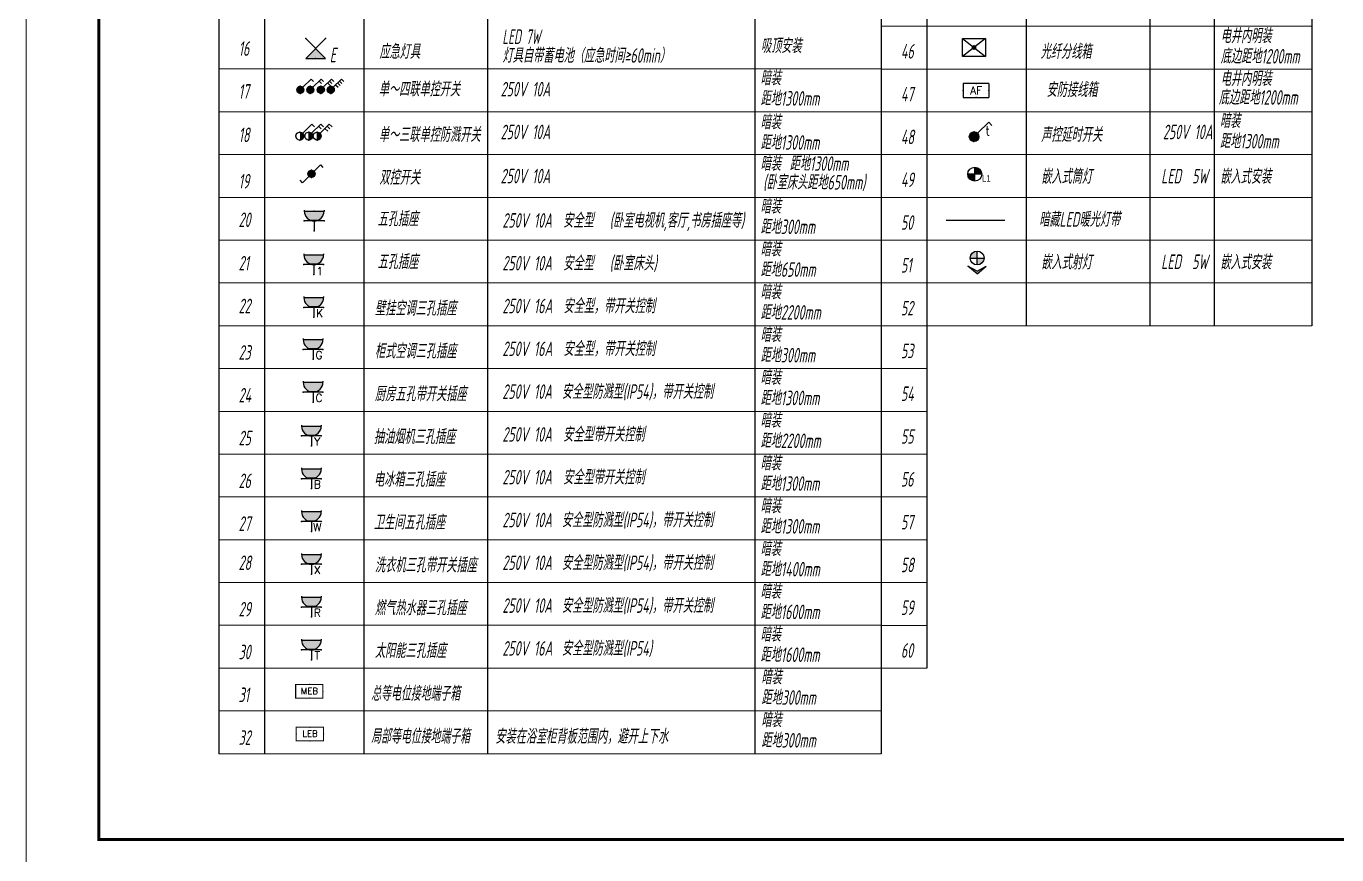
# Model space of a CAD drawing. Extents: x 3443499 to 7125205, y -1700016 to -264854.
# Drawn here: x 3507807 to 3552892, y -818195 to -789681 of the extents above; entities that cross this region are included whole.
import ezdxf
from ezdxf.enums import TextEntityAlignment as Align

# ---------------------------------------------------------------- set-up
doc = ezdxf.new("R2010")
doc.units = 0
doc.header["$LTSCALE"] = 1000
doc.header["$MEASUREMENT"] = 0
doc.layers.get('0').update_dxf_attribs({"linetype": 'CONTINUOUS'})
for name, color, linetype in [('A-标注', 1, 'CONTINUOUS'), ('E-天花灯具', 92, 'CONTINUOUS'), ('EQUIP-插座', 3, 'CONTINUOUS'), ('EQUIP-照明', 3, 'CONTINUOUS'), ('EQUIP-电视', 3, 'CONTINUOUS'), ('EQUIP-通讯', 3, 'CONTINUOUS'), ('T-通用', 7, 'CONTINUOUS'), ('TEL_TEXT', 7, 'CONTINUOUS'), ('TK', 252, 'CONTINUOUS')]:
    doc.layers.add(name, color=color, linetype=linetype)
for name, color, linetype, lineweight in [('DIM', 3, 'CONTINUOUS', 20), ('EQUIP-消防', 3, 'CONTINUOUS', 20), ('图框', 147, 'CONTINUOUS', 20)]:
    doc.layers.add(name, color=color, linetype=linetype, lineweight=lineweight)
doc.styles.add('_TEL_DIM', font='SIMPLEX', dxfattribs={"width": 0.8, "height": 3.5, "bigfont": 'HZTXT'})
doc.styles.add('HZTXT', font='gbeitc.shx', dxfattribs={"width": 0.8, "height": 400, "bigfont": 'hztxt.shx'})
doc.styles.get("Standard").update_dxf_attribs({"font": 'gbenor.shx', "bigfont": 'gbcbig.shx'})
doc.styles.add('黑体', font='simhei.ttf')
doc.linetypes.add('LED', pattern='A,0.5,-0.2,["LED",Standard,S=0.2,R=0,X=-0.2,Y=-0.1],-0.2', length=0.9)

# ---------------------------------------------------------------- blocks, each defined once
blk = doc.blocks.new('CNS-FXX')
blk.add_lwpolyline([(0, -307), (0, 307), (782, 307), (782, -307)], close=True)
at = {"layer": 'T-通用', "linetype": 'Continuous'}
for p, q in [((782, 307), (0, -307)), ((0, 307), (782, -307))]:
    blk.add_line(p, q, dxfattribs=at)
at = {"layer": 'T-通用', "linetype": 'Continuous', "const_width": 79.4}
blk.add_lwpolyline([(351, 0, 1), (431, 0, 1)], format="xyb", close=True, dxfattribs=at)
blk = doc.blocks.new('$equip$00001962')
for p, q in [((0.147, 0.356), (0.625, 0.833)), ((0.625, 0.833), (0.766, 0.692))]:
    blk.add_line(p, q)
blk.add_circle((0, 0.208), 0.208)
for p in [(-0.208, 0.208), (0, 0.417), (0, 0), (0.208, 0.208)]:
    blk.add_point(p)
for points in [[(-0.18, 0.313), (0.18, 0.313), (-0.208, 0.208), (0.208, 0.208)], [(-0.18, 0.104), (0.18, 0.104), (-0.208, 0.208), (0.208, 0.208)], [(-0.104, 0.389), (0.104, 0.389), (-0.18, 0.313), (0.18, 0.313)], [(-0.104, 0.028), (0.104, 0.028), (-0.18, 0.104), (0.18, 0.104)], [(0, 0.417), (0, 0.417), (-0.104, 0.389), (0.104, 0.389)], [(0, 0), (0, 0), (-0.104, 0.028), (0.104, 0.028)]]:
    blk.add_solid(points)
at = {"layer": 'TEL_TEXT', "style": '_TEL_DIM', "flags": 1}
blk.add_attdef('A', text='', height=0.00002, dxfattribs=at).set_placement((0, 0), align=Align.MIDDLE_CENTER)
blk = doc.blocks.new('$equip$00001963')
for p, q in [((0.147, 0.356), (0.625, 0.833)), ((0.625, 0.833), (0.766, 0.692)), ((0.512, 0.72), (0.653, 0.579))]:
    blk.add_line(p, q)
blk.add_circle((0, 0.208), 0.208)
for p in [(-0.208, 0.208), (0, 0.417), (0, 0), (0.208, 0.208)]:
    blk.add_point(p)
for points in [[(-0.18, 0.313), (0.18, 0.313), (-0.208, 0.208), (0.208, 0.208)], [(-0.18, 0.104), (0.18, 0.104), (-0.208, 0.208), (0.208, 0.208)], [(-0.104, 0.389), (0.104, 0.389), (-0.18, 0.313), (0.18, 0.313)], [(-0.104, 0.028), (0.104, 0.028), (-0.18, 0.104), (0.18, 0.104)], [(0, 0.417), (0, 0.417), (-0.104, 0.389), (0.104, 0.389)], [(0, 0), (0, 0), (-0.104, 0.028), (0.104, 0.028)]]:
    blk.add_solid(points)
at = {"layer": 'TEL_TEXT', "style": '_TEL_DIM', "flags": 1}
blk.add_attdef('A', text='', height=0.00002, dxfattribs=at).set_placement((0, 0), align=Align.MIDDLE_CENTER)
blk = doc.blocks.new('$equip$00001964')
for p, q in [((0.147, 0.356), (0.625, 0.833)), ((0.625, 0.833), (0.766, 0.692)), ((0.399, 0.607), (0.54, 0.466)), ((0.512, 0.72), (0.653, 0.579))]:
    blk.add_line(p, q)
blk.add_circle((0, 0.208), 0.208)
for p in [(-0.208, 0.208), (0, 0.417), (0, 0), (0.208, 0.208)]:
    blk.add_point(p)
for points in [[(-0.18, 0.313), (0.18, 0.313), (-0.208, 0.208), (0.208, 0.208)], [(-0.18, 0.104), (0.18, 0.104), (-0.208, 0.208), (0.208, 0.208)], [(-0.104, 0.389), (0.104, 0.389), (-0.18, 0.313), (0.18, 0.313)], [(-0.104, 0.028), (0.104, 0.028), (-0.18, 0.104), (0.18, 0.104)], [(0, 0.417), (0, 0.417), (-0.104, 0.389), (0.104, 0.389)], [(0, 0), (0, 0), (-0.104, 0.028), (0.104, 0.028)]]:
    blk.add_solid(points)
at = {"layer": 'TEL_TEXT', "style": '_TEL_DIM', "flags": 1}
blk.add_attdef('A', text='', height=0.00002, dxfattribs=at).set_placement((0, 0), align=Align.MIDDLE_CENTER)
blk = doc.blocks.new('$equip$00001965')
for p, q in [((0.147, 0.356), (0.625, 0.833)), ((0.625, 0.833), (0.766, 0.692)), ((0.286, 0.494), (0.427, 0.353)), ((0.399, 0.607), (0.54, 0.466)), ((0.512, 0.72), (0.653, 0.579))]:
    blk.add_line(p, q)
blk.add_circle((0, 0.208), 0.208)
for p in [(-0.208, 0.208), (0, 0.417), (0, 0), (0.208, 0.208)]:
    blk.add_point(p)
for points in [[(-0.18, 0.312), (0.18, 0.312), (-0.208, 0.208), (0.208, 0.208)], [(-0.18, 0.104), (0.18, 0.104), (-0.208, 0.208), (0.208, 0.208)], [(-0.104, 0.389), (0.104, 0.389), (-0.18, 0.312), (0.18, 0.312)], [(-0.104, 0.028), (0.104, 0.028), (-0.18, 0.104), (0.18, 0.104)], [(0, 0.417), (0, 0.417), (-0.104, 0.389), (0.104, 0.389)], [(0, 0), (0, 0), (-0.104, 0.028), (0.104, 0.028)]]:
    blk.add_solid(points)
at = {"layer": 'TEL_TEXT', "style": '_TEL_DIM', "flags": 1}
blk.add_attdef('A', text='', height=0.00002, dxfattribs=at).set_placement((0, 0), align=Align.MIDDLE_CENTER)
blk = doc.blocks.new('$equip$00001213')
for p, q in [((0.147, 0.356), (0.625, 0.833)), ((0.625, 0.833), (0.766, 0.692))]:
    blk.add_line(p, q)
blk.add_circle((0, 0.208), 0.208)
for p in [(-0.208, 0.208), (0, 0.417), (0, 0), (0.208, 0.208)]:
    blk.add_point(p)
for points in [[(0.104, 0.389), (0.104, 0.028), (0, 0.417), (0, 0)], [(0.18, 0.313), (0.18, 0.104), (0.104, 0.389), (0.104, 0.028)], [(0.208, 0.208), (0.208, 0.208), (0.18, 0.313), (0.18, 0.104)]]:
    blk.add_solid(points)
at = {"flags": 9}
blk.add_attdef('A', (0, 0), '', height=0.00002, dxfattribs=at)
blk = doc.blocks.new('$equip$00001214')
for p, q in [((0.147, 0.356), (0.625, 0.833)), ((0.512, 0.72), (0.653, 0.579)), ((0.625, 0.833), (0.766, 0.692)), ((0, 0.417), (0, 0))]:
    blk.add_line(p, q)
blk.add_circle((0, 0.208), 0.208)
for p in [(-0.208, 0.208), (0, 0.417), (0.208, 0.208), (0, 0)]:
    blk.add_point(p)
for points in [[(0.104, 0.389), (0.104, 0.028), (0, 0.417), (0, 0)], [(0.18, 0.313), (0.18, 0.104), (0.104, 0.389), (0.104, 0.028)], [(0.208, 0.208), (0.208, 0.208), (0.18, 0.313), (0.18, 0.104)]]:
    blk.add_solid(points)
at = {"flags": 9}
blk.add_attdef('A', (0, 0), '', height=0.00002, dxfattribs=at)
blk = doc.blocks.new('$equip$00001215')
for p, q in [((0.147, 0.356), (0.625, 0.833)), ((0.512, 0.72), (0.653, 0.579)), ((0.625, 0.833), (0.766, 0.692)), ((0, 0.417), (0, 0)), ((0.399, 0.607), (0.54, 0.466))]:
    blk.add_line(p, q)
blk.add_circle((0, 0.208), 0.208)
for p in [(-0.208, 0.208), (0, 0.417), (0, 0), (0.208, 0.208)]:
    blk.add_point(p)
for points in [[(0.104, 0.389), (0.104, 0.028), (0, 0.417), (0, 0)], [(0.18, 0.313), (0.18, 0.104), (0.104, 0.389), (0.104, 0.028)], [(0.208, 0.208), (0.208, 0.208), (0.18, 0.313), (0.18, 0.104)]]:
    blk.add_solid(points)
at = {"flags": 9}
blk.add_attdef('A', (0, 0), '', height=0.00002, dxfattribs=at)
blk = doc.blocks.new('$equip$00001208')
for p, q in [((-0.147, 0.061), (-0.512, -0.304)), ((0.147, 0.356), (0.512, 0.72)), ((0.512, 0.72), (0.653, 0.579)), ((-0.512, -0.304), (-0.653, -0.162))]:
    blk.add_line(p, q)
blk.add_circle((0, 0.208), 0.208)
for points in [[(-0.18, 0.312), (0.18, 0.312), (-0.208, 0.208), (0.208, 0.208)], [(-0.18, 0.104), (0.18, 0.104), (-0.208, 0.208), (0.208, 0.208)], [(-0.104, 0.389), (0.104, 0.389), (-0.18, 0.312), (0.18, 0.312)], [(-0.104, 0.028), (0.104, 0.028), (-0.18, 0.104), (0.18, 0.104)], [(0, 0.417), (0, 0.417), (-0.104, 0.389), (0.104, 0.389)], [(0, 0), (0, 0), (-0.104, 0.028), (0.104, 0.028)]]:
    blk.add_solid(points)
at = {"layer": 'EQUIP-照明'}
for p in [(-0.208, 0.208), (0, 0.417), (0, 0), (0.208, 0.208)]:
    blk.add_point(p, dxfattribs=at)
at = {"layer": 'EQUIP-照明', "flags": 9}
blk.add_attdef('A', (0, 0), '', height=0.00002, dxfattribs=at)
blk = doc.blocks.new('$equip$00002389')
for p, q in [((-0.65, 0.65), (-0.65, 0)), ((0.65, 0.65), (-0.65, 0.65)), ((0.65, 0), (0.65, 0.65)), ((-0.65, 0), (0.65, 0))]:
    blk.add_line(p, q)
at = {"const_width": 0.05}
blk.add_lwpolyline([(-0.65, 0.65), (0.65, 0.65), (0.65, 0), (-0.65, 0), (-0.65, 0.65), (0.65, 0.65)], dxfattribs=at)
for p in [(0, 0.65), (-0.65, 0.325), (0, 0), (0.65, 0.325)]:
    blk.add_point(p)
at = {"color": 7, "style": '_TEL_DIM'}
blk.add_attdef('$TEXT$', text='', height=0.3, dxfattribs=at).set_placement((0.006, 0.343), align=Align.MIDDLE_CENTER)
at = {"color": 7, "style": '_TEL_DIM', "flags": 1}
blk.add_attdef('A', text='', height=0.00002, dxfattribs=at).set_placement((0, 0), align=Align.MIDDLE_CENTER)
blk = doc.blocks.new('$equip$00001154')
for p, q in [((0, 0.283), (0, -0.283)), ((0, 0.283), (0.566, -0.283)), ((0.566, 0.283), (0, -0.283))]:
    blk.add_line(p, q)
for p in [(0, 0.004), (0.283, 0), (0.566, 0.283), (0.566, -0.283)]:
    blk.add_point(p)
blk.add_solid([(0, -0.283), (0.283, 0), (0, 0.283)])
at = {"layer": 'TEL_TEXT', "style": '_TEL_DIM', "flags": 1}
blk.add_attdef('A', text='', height=0.00002, dxfattribs=at).set_placement((0, 0), align=Align.MIDDLE_CENTER)
blk = doc.blocks.new('$equip$00001237')
for p, q in [((-0.5, 1.05), (-0.5, 1)), ((-0.5, 1), (0.5, 1)), ((0.5, 1.05), (0.5, 1)), ((0.5, 0.5), (-0.5, 0.5)), ((0, 0.5), (0, 0))]:
    blk.add_line(p, q)
blk.add_arc((0, 1), 0.5, 180, 0)
for p in [(0, 1), (-0.5, 0.5), (0, 0), (0.5, 0.5)]:
    blk.add_point(p)
for points in [[(0.433, 0.75), (-0.433, 0.75), (0.5, 1), (-0.5, 1)], [(0.25, 0.567), (-0.25, 0.567), (0.433, 0.75), (-0.433, 0.75)], [(0, 0.5), (0, 0.5), (0.25, 0.567), (-0.25, 0.567)]]:
    blk.add_solid(points)
at = {"flags": 9}
blk.add_attdef('A', (0, 0), '', height=0.00002, dxfattribs=at)
blk = doc.blocks.new('$equip$00001764')
for p, q in [((-0.5, 1.05), (-0.5, 1)), ((-0.5, 1), (0.5, 1)), ((0.5, 1.05), (0.5, 1)), ((0.5, 0.5), (-0.5, 0.5)), ((0, 0.5), (0, 0))]:
    blk.add_line(p, q)
blk.add_arc((0, 1), 0.5, 180, 0)
for p in [(-0.5, 0.5), (0, 0), (0.5, 0.5)]:
    blk.add_point(p)
for points in [[(0.433, 0.75), (-0.433, 0.75), (0.5, 1), (-0.5, 1)], [(0.25, 0.567), (-0.25, 0.567), (0.433, 0.75), (-0.433, 0.75)], [(0, 0.5), (0, 0.5), (0.25, 0.567), (-0.25, 0.567)]]:
    blk.add_solid(points)
at = {"color": 7, "style": '_TEL_DIM'}
blk.add_attdef('$TEXT$', text='', height=0.4, dxfattribs=at).set_placement((0.303, 0.211), align=Align.MIDDLE_CENTER)
at = {"color": 7, "style": '_TEL_DIM', "flags": 1}
blk.add_attdef('A', text='', height=0.00002, dxfattribs=at).set_placement((0, 0), align=Align.MIDDLE_CENTER)
blk = doc.blocks.new('$equip$00001800')
for p, q in [((-0.65, 0.7), (-0.65, 0)), ((0.65, 0.7), (-0.65, 0.7)), ((0.65, 0.7), (0.65, 0)), ((-0.65, 0), (0.65, 0))]:
    blk.add_line(p, q)
for p in [(0, 0.7), (-0.65, 0.35), (0, 0), (0.65, 0.35)]:
    blk.add_point(p)
at = {"color": 7, "style": '_TEL_DIM'}
blk.add_attdef('$TEXT$', text='', height=0.4, dxfattribs=at).set_placement((0, 0.35), align=Align.MIDDLE_CENTER)
at = {"color": 7, "style": '_TEL_DIM', "flags": 1}
blk.add_attdef('A', text='', height=0.00002, dxfattribs=at).set_placement((0, 0), align=Align.MIDDLE_CENTER)
blk = doc.blocks.new('DFADS')
at = {"layer": 'A-标注'}
h = blk.add_hatch(color=251, dxfattribs=at)
h.paths.add_polyline_path([(3405.6, 358.33), (3406.8, 358.33, 0.414214), (3405.6, 359.53)])
h.paths.add_polyline_path([(3404.4, 358.33, 0.414214), (3405.6, 357.13), (3405.6, 358.33)])
at = {"layer": 'A-标注', "color": 92}
for p, q in [((3405.6, 357.13), (3405.6, 359.53)), ((3406.8, 358.33), (3404.4, 358.33))]:
    blk.add_line(p, q, dxfattribs=at)
blk.add_circle((3405.6, 358.33), 1.2, dxfattribs=at)
at = {"layer": 'A-标注', "color": 3, "style": '黑体'}
blk.add_text('L1', height=1.152, dxfattribs=at).set_placement((3406.8, 357))
blk = doc.blocks.new('$equip$00001822')
for p, q in [((0.147, 0.356), (0.625, 0.833)), ((0.625, 0.833), (0.766, 0.692))]:
    blk.add_line(p, q)
blk.add_circle((0, 0.208), 0.208)
for p in [(-0.208, 0.208), (-0.015, 0.001), (0, 0.417), (0.208, 0.208)]:
    blk.add_point(p)
for points in [[(-0.18, 0.313), (0.18, 0.313), (-0.208, 0.208), (0.208, 0.208)], [(-0.18, 0.104), (0.18, 0.104), (-0.208, 0.208), (0.208, 0.208)], [(-0.104, 0.389), (0.104, 0.389), (-0.18, 0.313), (0.18, 0.313)], [(-0.104, 0.028), (0.104, 0.028), (-0.18, 0.104), (0.18, 0.104)], [(0, 0.417), (0, 0.417), (-0.104, 0.389), (0.104, 0.389)], [(0, 0), (0, 0), (-0.104, 0.028), (0.104, 0.028)]]:
    blk.add_solid(points)
at = {"color": 7, "style": '_TEL_DIM'}
blk.add_attdef('$TEXT$', text='', height=0.4, dxfattribs=at).set_placement((0.581, 0.465), align=Align.MIDDLE_CENTER)
at = {"color": 7, "style": '_TEL_DIM', "flags": 1}
blk.add_attdef('A', text='', height=0.00002, dxfattribs=at).set_placement((0, 0), align=Align.MIDDLE_CENTER)
blk = doc.blocks.new('嵌入式射灯&醒')
h = blk.add_hatch(color=251)
h.paths.add_polyline_path([(-1.18, 1.31), (-2.29, 0), (-1.18, -1.31), (-1.89, 0)])
edge = h.paths.add_edge_path()
edge.add_line((0, 0), (1, 0))
edge.add_arc((0, 0), 1, 360, 450)
edge.add_line((0, 1), (0, 0))
edge = h.paths.add_edge_path()
edge.add_line((0, -1), (0, 0))
edge.add_line((0, 0), (-1, 0))
edge.add_arc((0, 0), 1, 180, 270)
for p, q in [((-2.29, 0), (-1.18, 1.31)), ((-2.29, 0), (-1.18, -1.31)), ((-1.89, 0), (-1.18, 1.31)), ((-1.89, 0), (-1.18, -1.31)), ((-1, 0), (1, 0)), ((0, 1), (0, -1))]:
    blk.add_line(p, q)
blk.add_circle((0, 0), 1)
blk = doc.blocks.new('*U262')
at = {"xscale": 39.82222222273323, "yscale": 39.82222222273323, "zscale": 39.82222222273323}
blk.add_blockref('嵌入式射灯&醒', (0, 0), dxfattribs=at)

msp = doc.modelspace()

# ---------------------------------------------------------------- linework, layer by layer
at = {"color": 6, "linetype": 'LED', "ltscale": 2}
msp.add_line((3539451.9, -796356.2), (3541470.3, -796356.2), dxfattribs=at)
at = {"layer": 'DIM', "color": 2, "linetype": 'Continuous'}
for p, q in [((3537217.3, -789681.5), (3552029.7, -789681.5)), ((3514433.2, -791153.7), (3537217.3, -791153.7)), ((3514433.2, -791153.7), (3537217.3, -791153.7)), ((3537217.3, -791154.2), (3552029.7, -791154.2)), ((3514433.2, -792626.4), (3537217.3, -792626.4)), ((3537217.3, -792626.4), (3552029.7, -792626.4)), ((3514433.2, -794099.1), (3537217.3, -794099.1)), ((3537217.3, -794099.1), (3552029.7, -794099.1)), ((3537217.3, -794099.6), (3538787.7, -794099.6)), ((3514433.2, -795571.8), (3537217.3, -795571.8)), ((3514433.2, -795571.8), (3537217.3, -795571.8)), ((3514433.2, -795571.8), (3537217.3, -795571.8)), ((3514433.2, -795571.8), (3537217.3, -795571.8)), ((3514433.2, -795571.8), (3537217.3, -795571.8)), ((3537217.3, -795572.3), (3538787.7, -795572.3)), ((3537217.3, -795572.3), (3552029.7, -795572.3)), ((3514433.2, -797044.5), (3537217.3, -797044.5)), ((3514433.2, -797044.5), (3537217.3, -797044.5)), ((3537217.3, -797044.5), (3552029.7, -797044.5)), ((3537217.3, -797045), (3538787.7, -797045)), ((3514433.2, -798517.1), (3537217.3, -798517.1)), ((3537217.3, -798517.7), (3538787.7, -798517.7)), ((3537217.3, -798517.7), (3552029.7, -798517.7)), ((3514433.2, -799989.8), (3537217.3, -799989.8)), ((3537217.3, -799990.4), (3538787.7, -799990.4)), ((3537217.3, -799990.4), (3552029.7, -799990.4)), ((3514433.2, -801462.5), (3537217.3, -801462.5)), ((3537217.3, -801463), (3538787.7, -801463)), ((3514433.2, -802935.2), (3537217.3, -802935.2)), ((3537217.3, -802935.7), (3538787.7, -802935.7)), ((3514433.2, -804407.9), (3537217.3, -804407.9)), ((3537217.3, -804408.4), (3538787.7, -804408.4)), ((3514433.2, -805880.6), (3537217.3, -805880.6)), ((3537217.3, -805881.1), (3538787.7, -805881.1)), ((3514433.2, -807353.3), (3537217.3, -807353.3)), ((3537217.3, -807353.8), (3538787.7, -807353.8)), ((3514433.2, -808826), (3537217.3, -808826)), ((3537217.3, -808826.5), (3538787.7, -808826.5)), ((3514433.2, -810298.7), (3537217.3, -810298.7)), ((3537217.3, -810299.2), (3538787.7, -810299.2)), ((3514433.2, -811771.4), (3537217.3, -811771.4)), ((3537217.3, -811771.9), (3538787.7, -811771.9)), ((3514433.2, -813244.1), (3537217.3, -813244.1)), ((3514433.2, -814716.8), (3537217.3, -814716.8))]:
    msp.add_line(p, q, dxfattribs=at)
at = {"layer": 'TK', "color": 2}
for p, q in [((3514433.2, -766117.9), (3514433.2, -814716.8)), ((3516003.6, -766117.9), (3516003.6, -814716.8)), ((3519422, -766117.9), (3519422, -814716.8)), ((3523675.2, -766117.9), (3523675.2, -814716.8)), ((3532873.4, -766117.9), (3532873.4, -814716.8)), ((3537217.3, -766118.4), (3537217.3, -814716.8)), ((3538787.7, -766118.4), (3538787.7, -811771.9)), ((3542206.1, -766118.4), (3542206.1, -799990.4)), ((3546459.2, -766118.4), (3546459.2, -799990.4)), ((3548677.1, -766118.4), (3548677.1, -799990.4)), ((3552029.7, -766118.4), (3552029.7, -799990.4)), ((3552029.7, -766118.4), (3552029.7, -799990.4)), ((3537217.3, -767590.6), (3537217.3, -814716.8))]:
    msp.add_line(p, q, dxfattribs=at)
at = {"layer": '图框'}
msp.add_lwpolyline([(3507806.7, -759270.3), (3591906.7, -759270.3), (3591906.7, -818670.3), (3507806.7, -818670.3)], close=True, dxfattribs=at)
at = {"layer": '图框', "const_width": 100}
msp.add_lwpolyline([(3590906.7, -817670.3), (3590906.7, -760270.3), (3510306.7, -760270.3), (3510306.7, -817670.3)], close=True, dxfattribs=at)

# ---------------------------------------------------------------- block references
at = {"layer": 'E-天花灯具', "xscale": 200.0003838492616, "yscale": 200.0003838492616, "zscale": 200.0003838492616}
msp.add_blockref('DFADS', (2859315.9, -866436.9), dxfattribs=at)
at = {"layer": 'E-天花灯具', "xscale": 6, "yscale": 6, "zscale": 6, "rotation": 90.00000000000189}
msp.add_blockref('*U262', (3540517.4, -797659.1), dxfattribs=at)
at = {"layer": 'EQUIP-插座', "xscale": 678.8571428656578, "yscale": 678.8571428656578, "zscale": 678.8571428656578}
msp.add_blockref('$equip$00001237', (3517712.8, -796721.6), dxfattribs=at)
at = {"layer": 'EQUIP-插座'}
ref = msp.add_blockref('$equip$00001764', (3517697.7, -798223.8), dxfattribs=dict(at, xscale=678.8571428656578, yscale=678.8571428656578, zscale=678.8571428656578))
ref.add_attrib('$TEXT$', '1', dxfattribs={"layer": '0', "color": 7, "height": 271.5, "style": '_TEL_DIM'}).set_placement((3517903.4, -798109.3), align=Align.MIDDLE_CENTER)
at = {"layer": 'EQUIP-插座', "xscale": 678.8571428656578, "yscale": 678.8571428656578, "zscale": 678.8571428656578}
for p, values in [((3517697.7, -799696.5), {'$TEXT$': 'K'}), ((3517674.9, -801141.6), {'$TEXT$': 'G'}), ((3517674.9, -802614.3), {'$TEXT$': 'C'}), ((3517615.8, -804119.3), {'$TEXT$': 'Y'}), ((3517615.8, -805592), {'$TEXT$': 'B'}), ((3517615.8, -807064.7), {'$TEXT$': 'W'}), ((3517615.8, -808537.4), {'$TEXT$': 'X'}), ((3517615.8, -810010.1), {'$TEXT$': 'R'}), ((3517615.8, -811482.8), {'$TEXT$': 'T'})]:
    msp.add_blockref('$equip$00001764', p, dxfattribs=at).add_auto_attribs(values)
at = {"layer": 'EQUIP-消防', "color": 7, "xscale": 720, "yscale": 720, "zscale": 720}
for p, values in [((3517544.9, -812802.7), {'$TEXT$': 'MEB'}), ((3517566.2, -814275.4), {'$TEXT$': 'LEB'})]:
    msp.add_blockref('$equip$00002389', p, dxfattribs=at).add_auto_attribs(values)
at = {"layer": 'EQUIP-照明', "xscale": 1200, "yscale": 1200, "zscale": 1200, "rotation": 90}
msp.add_blockref('$equip$00001154', (3517760.1, -790787.7), dxfattribs=at)
at = {"layer": 'EQUIP-照明'}
for name, p, xscale, yscale, zscale in [('$equip$00001962', (3517236.7, -791992.1), 589.285714328289, 589.285714328289, 589.285714328289), ('$equip$00001963', (3517580, -791992.1), 589.285714328289, 589.285714328289, 589.285714328289), ('$equip$00001964', (3517940.4, -791992.1), 589.285714328289, 589.285714328289, 589.285714328289), ('$equip$00001965', (3518283.7, -791992.1), 589.285714328289, 589.285714328289, 589.285714328289), ('$equip$00001208', (3517620, -794887), 600, 600, 600)]:
    msp.add_blockref(name, p, dxfattribs=dict(at, xscale=xscale, yscale=yscale, zscale=zscale))
at = {"layer": 'EQUIP-照明', "linetype": 'ByBlock', "xscale": 662.9464285969734, "yscale": 662.9464285969734, "zscale": 662.9464285969734}
for name, p in [('$equip$00001213', (3517221.4, -793599)), ('$equip$00001214', (3517525.4, -793599)), ('$equip$00001215', (3517819.2, -793599))]:
    msp.add_blockref(name, p, dxfattribs=at)
at = {"layer": 'EQUIP-照明', "color": 6, "xscale": 800, "yscale": 800, "zscale": 800}
msp.add_blockref('$equip$00001822', (3540416.9, -793650.8), dxfattribs=at).add_auto_attribs({'$TEXT$': 't'})
at = {"layer": 'EQUIP-电视', "xscale": 678.8571428656578, "yscale": 678.8571428656578, "zscale": 678.8571428656578}
msp.add_blockref('$equip$00001800', (3540484.7, -792130.8), dxfattribs=at).add_auto_attribs({'$TEXT$': 'AF'})
at = {"layer": 'EQUIP-通讯', "ltscale": 5, "xscale": 1.018285691738129, "yscale": 1.018285691738129, "zscale": 1.018285691738129}
msp.add_blockref('CNS-FXX', (3540015.8, -790413.9), dxfattribs=at)

# ---------------------------------------------------------------- texts
at = {"color": 0, "style": 'HZTXT'}
for s, width, p in [('LED 7W', 0.65, (3524188, -790292.1)), ('电井内明装', 0.7, (3548893.5, -790264.5)), ('16', 0.7, (3515114.5, -790702.2)), ('应急灯具', 0.7, (3519951.6, -790804.3)), ('吸顶安装', 0.7, (3533076.9, -790606.2)), ('46', 0.7, (3537898.6, -790797)), ('光纤分线箱', 0.7, (3542698.4, -790804.9)), ('E', 0.7, (3518250.6, -790922.7)), ('灯具自带蓄电池（应急时间≥60min）', 0.7, (3524188, -790939.4)), ('底边距地1200mm', 0.7, (3548893.5, -790966.1)), ('暗装', 0.7, (3533065.5, -791713.8)), ('电井内明装', 0.7, (3548893.5, -791737.2)), ('17', 0.7, (3515114.5, -792174.9)), ('安防接线箱', 0.7, (3542905.2, -792118)), ('距地1300mm', 0.7, (3533065.5, -792415.4)), ('47', 0.7, (3537898.6, -792269.7)), ('底边距地1200mm', 0.7, (3548828.4, -792382.8)), ('暗装', 0.7, (3533065.5, -793230.6)), ('暗装', 0.7, (3548869.2, -793186.5)), ('18', 0.7, (3515114.5, -793668.8)), ('距地1300mm', 0.7, (3533065.5, -793932.2)), ('48', 0.7, (3537898.6, -793742.4)), ('距地1300mm', 0.7, (3548869.2, -793888.1)), ('暗装', 0.7, (3533065.5, -794659.2)), ('距地1300mm', 0.7, (3534066.2, -794659.2)), ('19', 0.7, (3515114.5, -795266.9)), ('(卧室床头距地650mm)', 0.7, (3533158.2, -795303.2)), ('49', 0.7, (3537898.6, -795215.1)), ('嵌入式筒灯', 0.7, (3542719.7, -795103.7)), ('LED  5W', 0.7, (3546851.2, -795091.7)), ('嵌入式安装', 0.7, (3548880.6, -795103.7)), ('暗装', 0.7, (3533065.5, -796131.9)), ('20', 0.7, (3515114.5, -796592.9)), ('五孔插座', 0.7, (3519889.1, -796563.5)), ('250V 10A  安全型', 0.7, (3524188, -796614.7)), ('(卧室电视机,客厅,书房插座等)', 0.7, (3527880, -796614.7)), ('50', 0.7, (3537898.6, -796687.8)), ('暗藏LED暖光灯带', 0.7, (3542651.8, -796580.2)), ('距地300mm', 0.7, (3533065.5, -796833.5)), ('暗装', 0.7, (3533065.5, -797604.6)), ('五孔插座', 0.7, (3519889.1, -798036.2)), ('250V 10A  安全型', 0.7, (3524188, -798087.4)), ('(卧室床头)', 0.7, (3527880, -798087.4)), ('嵌入式射灯', 0.7, (3542719.7, -798049.1)), ('LED  5W', 0.7, (3546851.2, -798037.1)), ('嵌入式安装', 0.7, (3548880.6, -798049.1)), ('21', 0.7, (3515114.5, -798086.9)), ('距地650mm', 0.7, (3533065.5, -798306.2)), ('51', 0.7, (3537898.6, -798160.4)), ('暗装', 0.7, (3533065.5, -799077.3)), ('22', 0.7, (3515114.5, -799559.6)), ('壁挂空调三孔插座', 0.7, (3519798.8, -799640.5)), ('250V 16A  安全型，带开关控制', 0.7, (3524188, -799560.1)), ('距地2200mm', 0.7, (3533065.5, -799778.9)), ('52', 0.7, (3537898.6, -799633.1)), ('暗装', 0.7, (3533065.5, -800550)), ('23', 0.7, (3515114.5, -801157.6)), ('柜式空调三孔插座', 0.7, (3519798.8, -801113.2)), ('250V 16A  安全型，带开关控制', 0.7, (3524188, -801032.8)), ('距地300mm', 0.7, (3533065.5, -801251.6)), ('53', 0.7, (3537898.6, -801105.8)), ('暗装', 0.7, (3533065.5, -802022.6)), ('厨房五孔带开关插座', 0.7, (3519798.8, -802585.9)), ('250V 10A', 0.7, (3524188, -802505.5)), ('安全型防溅型(IP54)，带开关控制', 0.7, (3526229.6, -802505.5)), ('24', 0.7, (3515114.5, -802630.3)), ('距地1300mm', 0.7, (3533065.5, -802724.3)), ('54', 0.7, (3537898.6, -802578.5)), ('暗装', 0.7, (3533065.5, -803495.3)), ('250V 10A  安全型带开关控制', 0.7, (3524188, -803978.2)), ('25', 0.7, (3515114.5, -804103)), ('抽油烟机三孔插座', 0.7, (3519761.6, -804058.6)), ('距地2200mm', 0.7, (3533065.5, -804197)), ('暗装', 0.7, (3533065.5, -804968)), ('26', 0.7, (3515114.5, -805575.7)), ('电冰箱三孔插座', 0.7, (3519761.6, -805531.3)), ('250V 10A  安全型带开关控制', 0.7, (3524188, -805450.9)), ('距地1300mm', 0.7, (3533065.5, -805669.7)), ('暗装', 0.7, (3533065.5, -806440.7)), ('27', 0.7, (3515114.5, -807048.4)), ('卫生间五孔插座', 0.7, (3519761.6, -807004)), ('250V 10A', 0.7, (3524188, -806923.6)), ('安全型防溅型(IP54)，带开关控制', 0.7, (3526229.6, -806923.6)), ('距地1300mm', 0.7, (3533065.5, -807142.4)), ('暗装', 0.7, (3533065.5, -807913.4)), ('28', 0.7, (3515114.5, -808395.7)), ('洗衣机三孔带开关插座', 0.7, (3519798.8, -808476.7)), ('250V 10A', 0.7, (3524188, -808396.3)), ('安全型防溅型(IP54)，带开关控制', 0.7, (3526229.6, -808396.3)), ('距地1400mm', 0.7, (3533065.5, -808615.1)), ('暗装', 0.7, (3533065.5, -809386.1)), ('29', 0.7, (3515114.5, -809993.8)), ('燃气热水器三孔插座', 0.7, (3519798.8, -809949.4)), ('250V 10A', 0.7, (3524188, -809869)), ('安全型防溅型(IP54)，带开关控制', 0.7, (3526229.6, -809869)), ('距地1600mm', 0.7, (3533065.5, -810087.8)), ('暗装', 0.7, (3533065.5, -810858.8)), ('30', 0.7, (3515114.5, -811466.5)), ('太阳能三孔插座', 0.7, (3519798.8, -811422.1)), ('250V 16A', 0.7, (3524188, -811341.7)), ('安全型防溅型(IP54)', 0.7, (3526229.6, -811341.7)), ('距地1600mm', 0.7, (3533065.5, -811560.4)), ('暗装', 0.7, (3533093.4, -812331.5)), ('31', 0.7, (3515114.5, -812939.2)), ('总等电位接地端子箱', 0.68, (3519668.4, -812894.7)), ('距地300mm', 0.7, (3533093.4, -813033.1)), ('暗装', 0.7, (3533093.4, -813804.2)), ('32', 0.7, (3515114.5, -814411.9)), ('局部等电位接地端子箱', 0.68, (3519668.4, -814367.4)), ('安装在浴室柜背板范围内，避开上下水', 0.7, (3523938.8, -814371.3)), ('距地300mm', 0.7, (3533093.4, -814505.8))]:
    msp.add_text(s, height=500, dxfattribs=dict(at, width=width)).set_placement(p)
at = {"color": 0, "style": 'HZTXT', "width": 0.7}
for s, p in [('单～四联单控开关', (3519929.1, -791848.3)), ('250V 10A', (3524127.6, -791848.3)), ('单～三联单控防溅开关', (3519931.8, -793414.3)), ('250V 10A', (3524127.6, -793321)), ('声控延时开关', (3542715.9, -793414.3)), ('250V 10A', (3546911.7, -793321)), ('双控开关', (3519951.6, -794887)), ('250V 10A', (3524127.6, -794837.7))]:
    msp.add_text(s, height=500, dxfattribs=at).set_placement(p, align=Align.MIDDLE_LEFT)
at = {"style": 'HZTXT', "width": 0.7}
for s, p in [('55', (3537898.6, -804051.2)), ('56', (3537898.6, -805523.9)), ('57', (3537898.6, -806996.6)), ('58', (3537898.6, -808469.3)), ('59', (3537898.6, -809942)), ('60', (3537898.6, -811414.7))]:
    msp.add_text(s, height=500, dxfattribs=at).set_placement(p)

doc.saveas('drawing.dxf')
